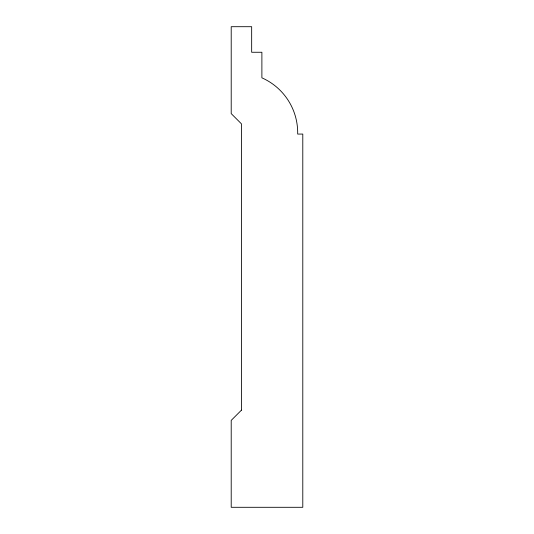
<?xml version="1.0" encoding="UTF-8"?>
<svg xmlns="http://www.w3.org/2000/svg" width="534" height="534" viewBox="0 0 534 534"><rect width="100%" height="100%" fill="white"/><g stroke="black" fill="none" stroke-linecap="round" stroke-linejoin="round"><path stroke-width="0.8" d="M241.435 410.159L231.209 420.385L231.209 507.3L302.791 507.3L302.791 134.067L297.678 134.067A60.055 60.055 0 0 0 261.887 77.831L261.887 52.265L251.661 52.265L251.661 26.7L231.209 26.7L231.209 113.615L241.435 123.841L241.435 410.159"/></g></svg>
